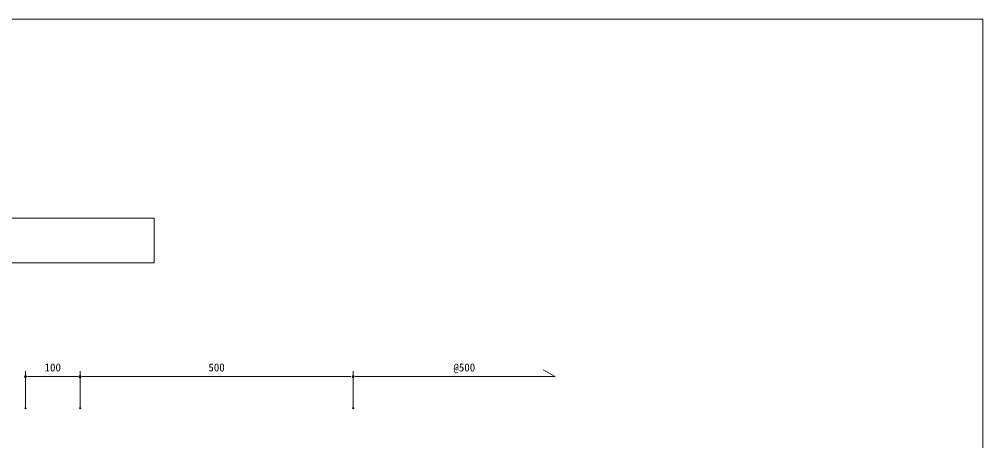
# Model space of a CAD drawing. Units: millimetres, scale not verified. Extents: x -1485 to 1485, y -1050 to 1050.
# Drawn here: x -279 to 1485, y 278 to 1050 of the extents above; entities that cross this region are included whole.
import ezdxf
from ezdxf.enums import TextEntityAlignment as Align

# ---------------------------------------------------------------- set-up
doc = ezdxf.new("R2010")
doc.units = ezdxf.units.MM
doc.header["$LTSCALE"] = 4
doc.header["$PDMODE"] = 32
doc.header["$PDSIZE"] = 2
for name, color, linetype, lineweight in [('0-0_0', 7, 'Continuous', 18), ('0-9_sunpo', 7, 'Continuous', 18), ('0-A_MOJI', 7, 'Continuous', 18), ('0-E_DECKM', 7, 'Continuous', 18)]:
    doc.layers.add(name, color=color, linetype=linetype, lineweight=lineweight)
doc.layers.add('0-2_DEFPOINTS', color=7, linetype='Continuous')
doc.styles.add('ＭＳ ゴシック', font='')
doc.styles.get('ＭＳ ゴシック').set_extended_font_data('MS Gothic')

# ---------------------------------------------------------------- blocks, each defined once
blk = doc.blocks.new('_Dot')
at = {"layer": '0-0_0'}
for p, q in [((-0.5, 0), (-1, 0)), ((0.25, 0), (-0.25, 0))]:
    blk.add_line(p, q, dxfattribs=at)
blk.add_circle((0, 0), 0.25, dxfattribs=at)
blk = doc.blocks.new('D7')
at = {"layer": '0-2_DEFPOINTS'}
for p in [(1817.092, 1445.808), (1317.092, 1387.887), (1817.092, 1387.887)]:
    blk.add_point(p, dxfattribs=at)
at = {"layer": '0-9_sunpo'}
for p, q in [((1317.092, 1388.387), (1317.092, 1455.808)), ((1817.092, 1388.387), (1817.092, 1455.808)), ((1325.092, 1445.808), (1809.092, 1445.808))]:
    blk.add_line(p, q, dxfattribs=at)
at = {"layer": '0-9_sunpo', "xscale": 8, "yscale": 8, "rotation": 180}
blk.add_blockref('_Dot', (1317.092, 1445.808), dxfattribs=at)
at = {"layer": '0-9_sunpo', "xscale": 8, "yscale": 8}
blk.add_blockref('_Dot', (1817.092, 1445.808), dxfattribs=at)
at = {"layer": '0-9_sunpo', "style": 'ＭＳ ゴシック'}
blk.add_text('500', height=14.66, dxfattribs=at).set_placement((1552.092, 1450.808), align=Align.BOTTOM_LEFT)
blk = doc.blocks.new('D8')
at = {"layer": '0-2_DEFPOINTS'}
for p in [(1317.092, 1445.808), (1217.092, 1387.887), (1317.092, 1387.887)]:
    blk.add_point(p, dxfattribs=at)
at = {"layer": '0-9_sunpo'}
for p, q in [((1217.092, 1388.387), (1217.092, 1455.808)), ((1317.092, 1388.387), (1317.092, 1455.808)), ((1225.092, 1445.808), (1309.092, 1445.808))]:
    blk.add_line(p, q, dxfattribs=at)
at = {"layer": '0-9_sunpo', "xscale": 8, "yscale": 8, "rotation": 180}
blk.add_blockref('_Dot', (1217.092, 1445.808), dxfattribs=at)
at = {"layer": '0-9_sunpo', "xscale": 8, "yscale": 8}
blk.add_blockref('_Dot', (1317.092, 1445.808), dxfattribs=at)
at = {"layer": '0-9_sunpo', "style": 'ＭＳ ゴシック'}
blk.add_text('100', height=14.66, dxfattribs=at).set_placement((1252.092, 1450.808), align=Align.BOTTOM_LEFT)

msp = doc.modelspace()

# ---------------------------------------------------------------- linework, layer by layer
at = {"layer": '0-0_0'}
msp.add_lwpolyline([(-1485, -1050), (1485, -1050), (1485, 1050), (-1485, 1050)], close=True, dxfattribs=at)
at = {"layer": '0-9_sunpo'}
for p, q in [((702.012, 395.808), (680.361, 408.308)), ((332.092, 338.387), (332.092, 395.808)), ((340.092, 395.808), (702.012, 395.808))]:
    msp.add_line(p, q, dxfattribs=at)
at = {"layer": '0-A_MOJI'}
msp.add_lwpolyline([(-1083.697, 604.18), (-32.486, 604.18), (-32.486, 685.766), (-1083.697, 685.766)], close=True, dxfattribs=at)
at = {"layer": '0-E_DECKM'}
for p, q in [((-167.908, 381.514), (-167.908, 337.887)), ((332.092, 381.514), (332.092, 337.887))]:
    msp.add_line(p, q, dxfattribs=at)

# ---------------------------------------------------------------- block references
at = {"layer": '0-9_sunpo'}
for name in ['D8', 'D7']:
    msp.add_blockref(name, (-1485, -1050), dxfattribs=at)
at = {"layer": '0-9_sunpo', "xscale": 8, "yscale": 8, "rotation": 180}
msp.add_blockref('_Dot', (332.092, 395.808), dxfattribs=at)

# ---------------------------------------------------------------- texts
at = {"layer": '0-9_sunpo', "style": 'ＭＳ ゴシック'}
msp.add_text('@500', height=14.66, dxfattribs=at).set_placement((515.751, 400.808), align=Align.BOTTOM_LEFT)

doc.saveas('drawing.dxf')
